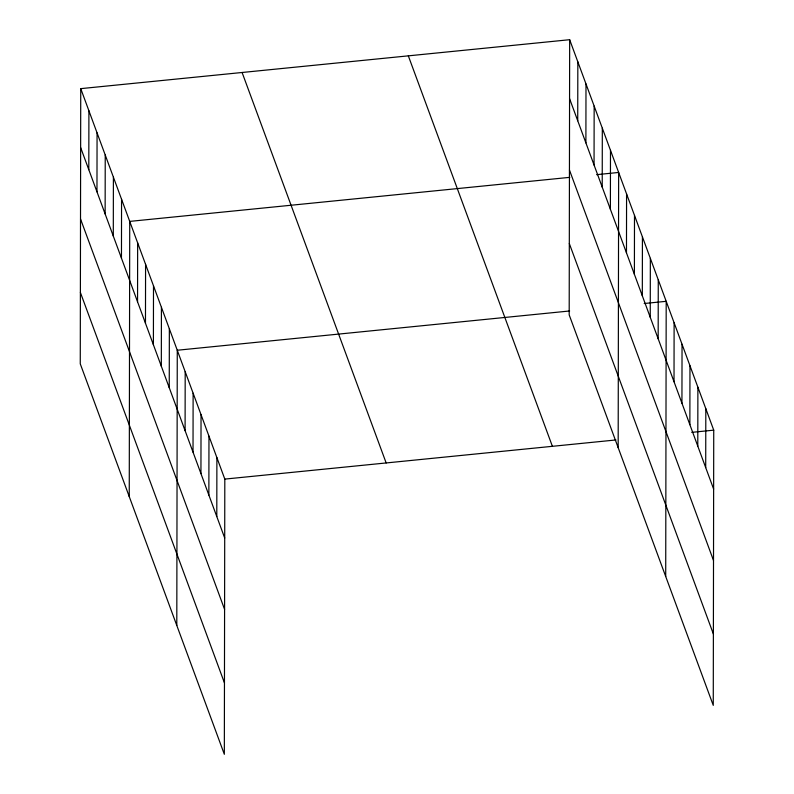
<?xml version="1.0" encoding="UTF-8"?>
<svg xmlns="http://www.w3.org/2000/svg" width="794" height="794" viewBox="0 0 794 794"><rect width="100%" height="100%" fill="white"/><g stroke="black" fill="none" stroke-linecap="round" stroke-linejoin="round"><path stroke-width="1.19" d="M80.74 88.64L80.263 363.841L224.335 754.3L224.811 479.1L80.74 88.64L569.665 39.7L713.737 430.159L713.26 705.36L569.189 314.9L569.665 39.7M88.799 169.688L88.908 110.763M96.967 191.82L97.067 132.886M105.136 213.943L105.235 155.019M113.294 236.066L113.403 177.141M121.462 258.199L121.561 199.264M129.243 496.597L129.73 221.397L569.755 177.35M137.551 301.799L137.65 242.865M145.471 323.277L145.58 264.342M153.401 344.745L153.5 285.82M161.321 366.223L161.42 307.298M169.241 387.7L169.35 328.776M176.794 625.444L177.27 350.243L569.635 310.98M185.091 430.646L185.191 371.721M193.021 452.123L193.121 393.199M200.942 473.601L201.041 414.676M208.862 495.079L208.971 436.154M216.792 516.557L216.891 457.622M577.724 120.757L577.834 61.823M585.893 142.88L585.992 83.956M594.051 165.003L594.16 106.078M602.219 187.136L602.318 128.201M610.388 209.259L610.487 150.334M618.169 447.657L618.645 172.457L596.651 174.66M626.476 252.859L626.575 193.935M634.396 274.337L634.495 215.412M642.316 295.815L642.425 236.88M650.246 317.292L650.346 258.358M658.166 338.76L658.266 279.835M665.709 576.513L666.196 301.313L644.192 303.516M674.017 381.716L674.116 322.791M681.937 403.193L682.046 344.259M689.867 424.661L689.966 365.736M697.787 446.139L697.886 387.214M705.707 467.616L705.816 408.692M224.811 479.1L615.955 439.955M691.733 432.363L713.737 430.159M569.566 98.625L713.637 489.094M569.437 169.995L713.508 560.465M569.308 243.53L713.379 633.999M408.324 55.848L552.396 446.317M242.091 72.482L386.162 462.952M80.641 147.565L224.712 538.024M80.512 218.936L224.593 609.395M80.383 292.47L224.464 682.929"/></g></svg>
